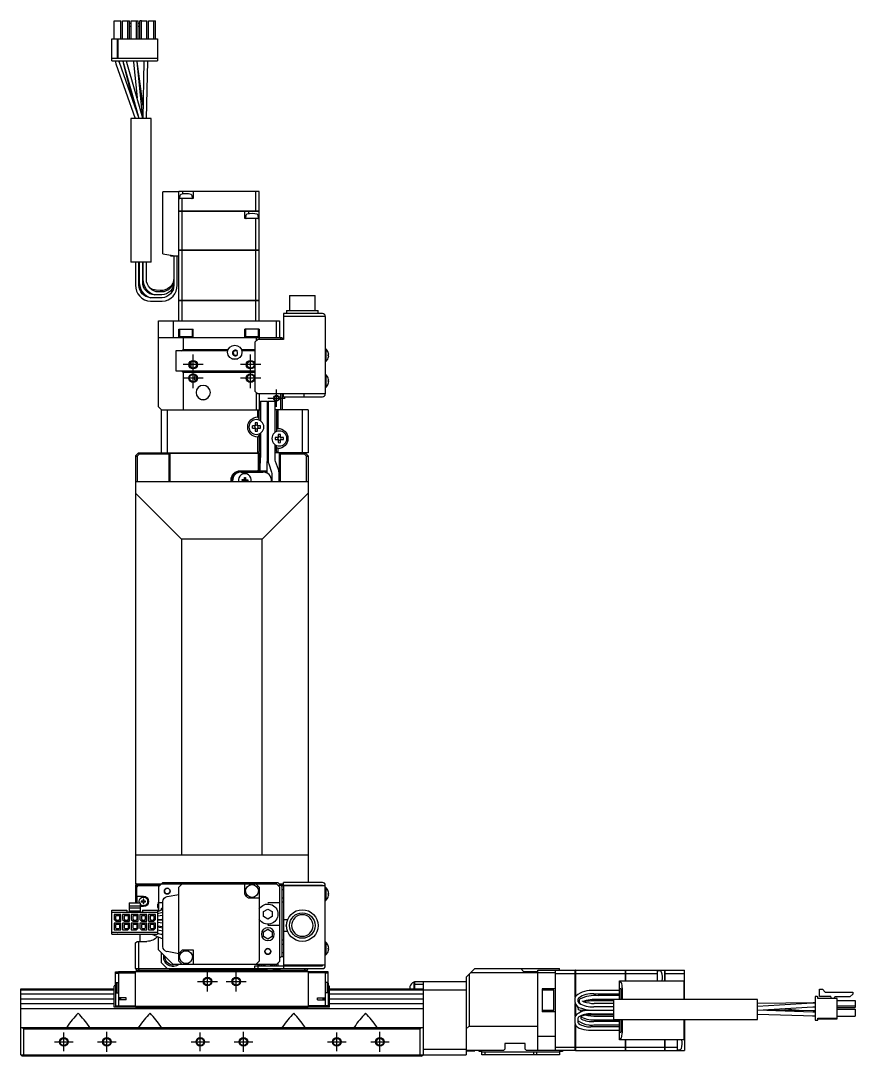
# Model space of a CAD drawing. Extents: x 0 to 1225, y -8 to 997.
# Drawn here: x 934.2 to 1224.6, y 323.1 to 683.5 of the extents above; entities that cross this region are included whole.
import ezdxf

# ---------------------------------------------------------------- set-up
doc = ezdxf.new("R2010")
doc.units = 0
doc.header["$LTSCALE"] = 0.5
doc.linetypes.add('CENTER', pattern=[50.8, 31.75, -6.35, 6.35, -6.35])
for name, color, linetype in [('MSM_CENTER', 1, 'CENTER'), ('MSM_CONTINUOUS', 7, 'CONTINUOUS'), ('MSM_NARROW', 5, 'CONTINUOUS')]:
    doc.layers.add(name, color=color, linetype=linetype)

msp = doc.modelspace()

# ---------------------------------------------------------------- linework, layer by layer
at = {"layer": 'MSM_CENTER'}
for p, q in [((994.17, 555.59), (994.17, 567.29)), ((1014.17, 555.59), (1014.17, 567.29)), ((997.67, 563.79), (990.67, 563.79)), ((1017.67, 563.79), (1010.67, 563.79)), ((997.67, 559.09), (990.67, 559.09)), ((1017.67, 559.09), (1010.67, 559.09)), ((1023.17, 549.09), (1023.17, 555.09)), ((1020.17, 552.09), (1026.17, 552.09)), ((999.17, 345.59), (999.17, 352.59)), ((1009.17, 345.59), (1009.17, 352.59)), ((995.67, 349.09), (1002.67, 349.09)), ((1005.67, 349.09), (1012.67, 349.09)), ((964.17, 324.59), (964.17, 331.59)), ((1011.67, 324.59), (1011.67, 331.59)), ((1059.17, 324.59), (1059.17, 331.59)), ((945.95, 328.09), (952.4, 328.09)), ((949.17, 324.86), (949.17, 331.32)), ((960.95, 328.09), (967.4, 328.09)), ((993.45, 328.09), (999.9, 328.09)), ((996.67, 324.86), (996.67, 331.32)), ((1008.45, 328.09), (1014.9, 328.09)), ((1040.95, 328.09), (1047.4, 328.09)), ((1044.17, 324.86), (1044.17, 331.32)), ((1055.95, 328.09), (1062.4, 328.09))]:
    msp.add_line(p, q, dxfattribs=at)
at = {"layer": 'MSM_CONTINUOUS'}
for p, q in [((966.65, 677.14), (966.65, 683.49)), ((966.65, 683.49), (969.05, 683.49)), ((969.05, 677.14), (969.05, 683.49)), ((969.65, 677.14), (969.65, 683.49)), ((969.65, 683.49), (971.45, 683.49)), ((971.45, 677.14), (971.45, 683.49)), ((971.45, 683.49), (972.05, 683.49)), ((972.05, 677.14), (972.05, 683.49)), ((972.05, 682.6), (972.65, 682.6)), ((972.05, 681.6), (972.65, 681.6)), ((972.65, 677.14), (972.65, 683.49)), ((972.65, 683.49), (974.45, 683.49)), ((974.45, 677.14), (974.45, 683.49)), ((974.45, 683.49), (975.05, 683.49)), ((975.05, 677.14), (975.05, 683.49)), ((975.05, 682.6), (975.65, 682.6)), ((975.05, 681.6), (975.65, 681.6)), ((975.65, 677.14), (975.65, 683.49)), ((976.25, 683.49), (975.65, 683.49)), ((976.25, 677.14), (976.25, 683.49)), ((976.25, 683.49), (978.05, 683.49)), ((978.05, 677.14), (978.05, 683.49)), ((978.65, 677.14), (978.65, 683.49)), ((978.65, 683.49), (980.45, 683.49)), ((980.45, 677.14), (980.45, 683.49)), ((980.45, 683.49), (981.05, 683.49)), ((981.05, 677.14), (981.05, 683.49)), ((965.92, 669.49), (965.92, 677.14)), ((965.92, 677.14), (981.77, 677.14)), ((967.7, 677.14), (967.7, 670.51)), ((968, 677.14), (968, 670.51)), ((981.77, 677.14), (981.77, 669.49)), ((965.92, 670.51), (981.77, 670.51)), ((965.92, 669.49), (981.77, 669.49)), ((967.04, 669.49), (967.3, 668.46)), ((967.3, 668.46), (974.03, 649.49)), ((968.53, 668.89), (968.36, 669.49)), ((968.53, 668.88), (968.36, 669.49)), ((975.41, 649.49), (968.53, 668.89)), ((969.71, 669.49), (969.85, 668.73)), ((969.72, 669.49), (969.89, 668.64)), ((969.85, 668.73), (972.95, 656.42)), ((969.89, 668.64), (975.08, 650.43)), ((971.14, 669), (971.03, 669.49)), ((976.68, 649.57), (971.14, 669)), ((973.38, 669.49), (973.41, 669.08)), ((973.41, 669.08), (974.65, 656.67)), ((974.71, 669.21), (974.68, 669.49)), ((976.76, 653.79), (974.71, 669.25)), ((976.67, 649.61), (974.71, 669.21)), ((977.07, 669.41), (976.67, 649.49)), ((977.07, 669.49), (977.07, 669.41)), ((977.07, 669.49), (977.07, 669.34)), ((977.97, 649.49), (978.37, 669.38)), ((978.37, 669.38), (978.37, 669.49)), ((979.52, 649.49), (972.52, 649.49)), ((972.52, 649.49), (972.52, 599.49)), ((979.52, 599.49), (979.52, 649.49)), ((983.67, 602.35), (983.67, 623.99)), ((989.17, 623.99), (983.67, 623.99)), ((989.17, 586.09), (989.17, 624.09)), ((1017.17, 624.09), (989.17, 624.09)), ((990.42, 624.09), (990.42, 623.15)), ((994.17, 624.09), (994.17, 621.59)), ((1016.02, 617.2), (1016.02, 624.09)), ((1017.17, 617.2), (1017.17, 624.09)), ((994.17, 621.59), (989.17, 621.59)), ((989.51, 622.56), (989.44, 621.8)), ((990.33, 617.2), (990.33, 621.59)), ((993.91, 621.8), (993.84, 622.56)), ((989.17, 617.2), (1017.17, 617.2)), ((1017.17, 617.19), (989.17, 617.19)), ((989.18, 617.19), (989.18, 617.2)), ((990.33, 617.19), (990.33, 617.2)), ((990.33, 603.59), (990.33, 617.19)), ((1012.17, 614.69), (1012.17, 617.19)), ((1013.42, 617.19), (1013.42, 616.26)), ((1016.01, 617.19), (1016.01, 617.2)), ((1017.16, 617.19), (1017.16, 617.2)), ((1017.17, 603.59), (1017.17, 617.19)), ((1017.17, 614.69), (1012.17, 614.69)), ((1012.51, 615.67), (1012.44, 614.91)), ((1016.02, 603.59), (1016.02, 614.69)), ((1016.91, 614.91), (1016.84, 615.67)), ((983.67, 602.35), (988.57, 601.49)), ((986.37, 601.49), (986.37, 601.88)), ((989.17, 603.59), (1017.17, 603.59)), ((1017.17, 603.58), (989.17, 603.58)), ((989.18, 603.59), (989.18, 603.58)), ((990.33, 603.59), (990.33, 603.58)), ((990.33, 586.09), (990.33, 603.58)), ((1016.01, 603.59), (1016.01, 603.58)), ((1016.02, 586.09), (1016.02, 603.58)), ((1017.16, 603.59), (1017.16, 603.58)), ((1017.17, 586.09), (1017.17, 603.58)), ((979.52, 599.49), (972.52, 599.49)), ((974.12, 599.49), (974.12, 591.49)), ((975.32, 591.49), (975.32, 599.49)), ((975.42, 599.49), (975.42, 592.49)), ((976.62, 592.49), (976.62, 599.49)), ((976.72, 599.49), (976.72, 592.49)), ((977.92, 593.49), (977.92, 599.49)), ((989.17, 601.49), (986.37, 601.49)), ((987.42, 601.49), (987.42, 591.49)), ((988.62, 591.49), (988.62, 601.49)), ((976.78, 591.78), (976.62, 592.99)), ((976.72, 592.49), (976.78, 591.78)), ((976.78, 591.78), (976.78, 591.75)), ((976.78, 591.75), (976.78, 591.78)), ((987.42, 593.97), (987.42, 593.73)), ((983.26, 588.09), (980.79, 588.09)), ((982.66, 589.56), (981.27, 589.69)), ((983.11, 589.09), (982.24, 589.09)), ((1027.75, 587.89), (1036.6, 587.89)), ((1027.75, 587.89), (1027.75, 582.59)), ((1036.6, 582.59), (1036.6, 587.89)), ((979.33, 587.1), (979.37, 587.09)), ((983.42, 587.09), (979.33, 587.09)), ((979.33, 585.89), (983.42, 585.89)), ((989.17, 586.09), (1017.17, 586.09)), ((989.17, 579.09), (989.17, 586.08)), ((1017.17, 586.08), (989.17, 586.08)), ((989.18, 586.09), (989.18, 586.08)), ((990.33, 586.09), (990.33, 586.08)), ((990.33, 579.09), (990.33, 586.08)), ((1016.01, 586.09), (1016.01, 586.08)), ((1016.02, 579.09), (1016.02, 586.08)), ((1017.16, 586.09), (1017.16, 586.08)), ((1017.17, 579.09), (1017.17, 586.08)), ((1025.67, 581.59), (1025.67, 572.59)), ((1039.17, 581.59), (1025.67, 581.59)), ((1040.17, 580.59), (1025.67, 580.59)), ((1026.67, 582.59), (1037.67, 582.59)), ((1026.67, 582.59), (1026.67, 581.59)), ((1037.67, 581.59), (1037.67, 582.59)), ((1040.17, 580.59), (1040.17, 553.59)), ((982.17, 579.09), (1024.17, 579.09)), ((982.17, 549.09), (982.17, 579.09)), ((987.17, 579.09), (987.17, 573.09)), ((1023.17, 573.09), (1023.17, 579.09)), ((1024.17, 579.09), (1024.17, 573.09)), ((1025.17, 573.09), (982.17, 573.09)), ((989.17, 576.09), (994.17, 576.09)), ((989.17, 573.09), (989.17, 576.09)), ((989.42, 576.09), (989.42, 573.59)), ((989.42, 573.59), (993.92, 573.59)), ((990.67, 573.09), (990.67, 569.09)), ((993.92, 573.59), (993.92, 576.09)), ((994.17, 573.09), (994.17, 576.09)), ((1017.17, 576.09), (1012.17, 576.09)), ((1012.17, 573.09), (1012.17, 576.09)), ((1012.42, 576.09), (1012.42, 573.59)), ((1012.42, 573.59), (1016.92, 573.59)), ((1016.17, 572.09), (1016.17, 573.09)), ((1016.92, 573.59), (1016.92, 576.09)), ((1017.17, 576.09), (1017.17, 572.59)), ((1024.67, 572.59), (1024.67, 573.09)), ((1025.17, 573.09), (1025.17, 572.59)), ((1016.67, 572.59), (1015.67, 571.59)), ((1015.67, 571.59), (1015.67, 554.59)), ((1025.67, 572.59), (1016.67, 572.59)), ((988.17, 568.59), (988.17, 561.59)), ((1006.23, 568.59), (988.17, 568.59)), ((990.17, 568.59), (990.67, 569.09)), ((990.67, 569.09), (1006.38, 569.09)), ((1007.58, 565.84), (1009.76, 565.84)), ((1010.97, 569.09), (1015.67, 569.09)), ((1015.67, 568.59), (1011.12, 568.59)), ((1040.36, 569.34), (1040.17, 569.34)), ((1040.36, 569.34), (1040.36, 564.84)), ((1041.21, 568.06), (1041.21, 568.07)), ((1041.21, 567.27), (1041.36, 567.27)), ((1041.21, 566.91), (1041.21, 567.27)), ((1041.36, 566.91), (1041.21, 566.91)), ((1041.21, 566.11), (1041.21, 566.12)), ((995.17, 564.5), (995.17, 563.09)), ((995.19, 563.09), (995.17, 563.09)), ((1040.17, 564.84), (1040.36, 564.84)), ((988.17, 561.59), (1015.67, 561.59)), ((990.67, 561.09), (990.17, 561.59)), ((1015.67, 561.09), (990.67, 561.09)), ((990.67, 561.09), (990.67, 548.09)), ((995.17, 559.19), (995.4, 559.19)), ((995.17, 559.19), (995.17, 558.37)), ((1040.36, 560.34), (1040.17, 560.34)), ((1040.36, 560.34), (1040.36, 555.84)), ((1041.21, 559.06), (1041.21, 559.07)), ((1040.17, 555.84), (1040.36, 555.84)), ((1041.21, 558.27), (1041.36, 558.27)), ((1041.21, 557.91), (1041.21, 558.27)), ((1041.36, 557.91), (1041.21, 557.91)), ((1041.21, 557.11), (1041.21, 557.12)), ((996.97, 551.69), (998.37, 551.69)), ((1015.67, 554.59), (1016.67, 553.59)), ((1016.17, 548.09), (1016.17, 554.09)), ((1040.17, 553.59), (1016.67, 553.59)), ((1017.17, 553.59), (1017.17, 548.09)), ((1024.67, 548.09), (1024.67, 553.59)), ((1025.17, 553.59), (1025.17, 548.09)), ((1025.67, 552.59), (1025.67, 553.59)), ((1025.67, 552.59), (1039.17, 552.59)), ((1032.67, 553.59), (1032.67, 552.59)), ((982.17, 549.09), (983.17, 548.09)), ((983.17, 533.09), (983.17, 548.09)), ((983.17, 548.09), (1017.57, 548.09)), ((985.17, 548.09), (985.17, 533.09)), ((1016.67, 545.59), (1016.67, 548.09)), ((1017.17, 547.59), (1016.67, 548.09)), ((1017.57, 551.09), (1020.07, 551.09)), ((1017.57, 551.09), (1017.57, 544.28)), ((1020.07, 532.07), (1020.07, 551.09)), ((1020.07, 548.09), (1020.27, 548.09)), ((1020.27, 551.09), (1022.77, 551.09)), ((1020.27, 551.09), (1020.27, 530.59)), ((1022.77, 540.28), (1022.77, 551.09)), ((1034.17, 548.09), (1022.77, 548.09)), ((1023.67, 548.09), (1023.17, 547.59)), ((1023.67, 548.09), (1023.67, 541.59)), ((1032.17, 533.09), (1032.17, 548.09)), ((1034.17, 548.09), (1034.17, 533.09)), ((1017.17, 545.05), (1016.67, 545.59)), ((1017.17, 544.49), (1017.17, 547.59)), ((1023.17, 547.59), (1023.17, 540.49)), ((1015.8, 542.46), (1014.77, 542.46)), ((1014.77, 541.72), (1015.8, 541.72)), ((1015.8, 543.49), (1015.8, 542.46)), ((1015.8, 541.72), (1015.8, 540.69)), ((1016.54, 542.46), (1016.54, 543.49)), ((1017.58, 542.46), (1016.54, 542.46)), ((1016.54, 540.69), (1016.54, 541.72)), ((1016.54, 541.72), (1017.58, 541.72)), ((1023.67, 541.59), (1023.17, 541.05)), ((1016.67, 538.59), (1017.17, 539.13)), ((1016.67, 533.09), (1016.67, 538.59)), ((1017.17, 539.69), (1017.17, 533.59)), ((1017.57, 539.9), (1017.57, 532.07)), ((1023.8, 538.46), (1022.77, 538.46)), ((1022.77, 537.72), (1023.8, 537.72)), ((1023.8, 539.49), (1023.8, 538.46)), ((1023.8, 537.72), (1023.8, 536.69)), ((1024.54, 538.46), (1024.54, 539.49)), ((1025.58, 538.46), (1024.54, 538.46)), ((1024.54, 536.69), (1024.54, 537.72)), ((1024.54, 537.72), (1025.58, 537.72)), ((1016.67, 533.09), (1017.17, 533.59)), ((1022.77, 530.59), (1022.77, 535.9)), ((1023.17, 533.59), (1023.17, 535.69)), ((1023.17, 535.13), (1023.67, 534.59)), ((1023.17, 533.59), (1023.67, 533.09)), ((1023.67, 534.59), (1023.67, 533.09)), ((974.17, 532.09), (975.17, 533.09)), ((974.17, 532.09), (974.17, 383.09)), ((975.38, 532.59), (974.68, 531.89)), ((974.68, 531.89), (974.68, 523.09)), ((975.38, 532.59), (975.17, 533.09)), ((975.17, 533.09), (1017.57, 533.09)), ((985.87, 532.59), (975.38, 532.59)), ((986.17, 532.89), (985.87, 532.59)), ((985.87, 523.09), (985.87, 532.59)), ((1016.87, 532.89), (986.17, 532.89)), ((986.17, 523.09), (986.17, 532.89)), ((1016.87, 532.89), (1017.07, 533.09)), ((1016.87, 527.21), (1016.87, 532.89)), ((1017.17, 533.09), (1017.17, 526.39)), ((1017.48, 530.33), (1017.4, 528.61)), ((1017.51, 530.63), (1017.48, 530.33)), ((1017.57, 532.07), (1017.51, 530.63)), ((1019.9, 528.61), (1019.96, 530.05)), ((1019.96, 530.05), (1020, 530.35)), ((1020, 530.35), (1020.07, 532.07)), ((1020.27, 533.09), (1020.07, 533.09)), ((1034.17, 533.09), (1022.77, 533.09)), ((1022.86, 530.06), (1022.77, 530.59)), ((1023.85, 527.25), (1022.86, 530.06)), ((1024.17, 523.09), (1024.17, 533.09)), ((1024.17, 532.89), (1024.47, 532.59)), ((1024.47, 532.59), (1024.47, 523.09)), ((1032.97, 532.59), (1024.47, 532.59)), ((1033.17, 533.09), (1032.97, 532.59)), ((1033.67, 531.89), (1032.97, 532.59)), ((1033.17, 533.09), (1034.17, 532.09)), ((1033.67, 523.09), (1033.67, 531.89)), ((1034.17, 532.09), (1034.17, 383.59)), ((1034.17, 532.09), (1034.17, 532.09)), ((1010.67, 526.89), (1016.55, 526.89)), ((1016.67, 526.59), (1010.67, 526.59)), ((1010.87, 526.39), (1018.47, 526.39)), ((1016.55, 526.89), (1016.87, 527.21)), ((1016.55, 526.89), (1016.67, 526.59)), ((1017.17, 527.09), (1016.67, 526.59)), ((1016.87, 527.21), (1017.17, 527.09)), ((1017.4, 528.61), (1017.4, 526.59)), ((1017.4, 526.59), (1019.9, 526.59)), ((1017.42, 526.79), (1019.92, 526.79)), ((1017.42, 526.59), (1017.42, 526.39)), ((1019.9, 526.79), (1019.9, 528.61)), ((1019.92, 526.03), (1019.92, 526.79)), ((1020.5, 529.23), (1021.49, 526.42)), ((1021.49, 526.42), (1021.57, 525.89)), ((974.17, 523.09), (1034.17, 523.09)), ((1007.37, 523.09), (1007.37, 523.59)), ((1007.67, 523.59), (1007.67, 523.09)), ((1007.87, 523.09), (1007.87, 523.39)), ((1011.2, 523.42), (1011.2, 523.78)), ((1011.2, 523.78), (1012, 523.77)), ((1011.99, 523.41), (1011.2, 523.42)), ((1011.98, 523.41), (1011.98, 523.77)), ((1011.99, 523.09), (1011.99, 523.41)), ((1012.35, 523.39), (1011.99, 523.4)), ((1012, 524.56), (1012.36, 524.56)), ((1012, 523.77), (1012, 524.56)), ((1012, 523.79), (1012.36, 523.78)), ((1012.35, 523.41), (1012.35, 523.09)), ((1013.15, 523.4), (1012.35, 523.41)), ((1012.36, 524.56), (1012.36, 523.77)), ((1012.36, 523.77), (1013.15, 523.76)), ((1012.37, 523.77), (1012.37, 523.41)), ((1013.15, 523.76), (1013.15, 523.4)), ((1021.47, 523.39), (1021.47, 523.09)), ((1021.57, 525.89), (1021.57, 523.09)), ((1024.07, 523.09), (1024.07, 525.89)), ((990.17, 503.09), (974.17, 519.09)), ((1034.17, 519.09), (1018.17, 503.09)), ((1018.17, 503.09), (990.17, 503.09)), ((990.17, 503.09), (990.17, 393.09)), ((1018.17, 393.09), (1018.17, 503.09)), ((1034.17, 393.09), (974.17, 393.09)), ((974.17, 383.09), (1023.17, 383.09)), ((974.67, 383.09), (974.17, 382.59)), ((974.17, 382.59), (974.17, 376.47)), ((982.67, 382.59), (974.17, 382.59)), ((974.87, 382.59), (974.37, 382.09)), ((974.37, 382.09), (974.37, 376.47)), ((974.92, 382.49), (974.42, 381.99)), ((974.92, 382.49), (982.57, 382.49)), ((983.67, 383.59), (982.17, 382.09)), ((982.17, 382.09), (982.17, 373.56)), ((983.67, 383.59), (1023.67, 383.59)), ((1012.17, 379.34), (1012.17, 383.09)), ((1024.17, 382.09), (1023.17, 383.09)), ((1025.17, 382.09), (1023.67, 383.59)), ((1023.67, 382.59), (1039.17, 382.59)), ((1024.17, 383.09), (1025.67, 383.09)), ((1024.17, 382.09), (1024.17, 356.09)), ((1024.77, 382.49), (1033.42, 382.49)), ((1039.17, 382.48), (1025.17, 382.48)), ((1025.17, 357.7), (1025.17, 382.48)), ((1025.67, 382.59), (1025.67, 383.59)), ((1039.17, 383.59), (1025.67, 383.59)), ((1025.67, 382.39), (1025.67, 354.79)), ((1040.17, 382.39), (1025.67, 382.39)), ((1033.42, 382.49), (1033.44, 382.48)), ((1033.47, 382.59), (1033.59, 382.48)), ((1034.17, 382.48), (1034.17, 382.59)), ((1039.17, 382.39), (1039.17, 382.59)), ((1040.17, 354.59), (1040.17, 382.59)), ((974.42, 381.99), (974.42, 378.79)), ((974.42, 378.79), (976.87, 378.79)), ((974.62, 378.79), (974.62, 376.47)), ((985.16, 378.68), (989.17, 379.39)), ((989.17, 356.24), (989.17, 381.93)), ((1017.17, 381.93), (1017.17, 356.24)), ((1025.67, 381.03), (1025.17, 381.03)), ((1040.36, 381.84), (1040.17, 381.84)), ((1040.36, 381.84), (1040.36, 377.34)), ((1041.21, 380.56), (1041.21, 380.57)), ((1041.21, 379.41), (1041.21, 379.77)), ((1041.21, 379.77), (1041.36, 379.77)), ((1041.36, 379.41), (1041.21, 379.41)), ((1041.21, 378.61), (1041.21, 378.62)), ((971.92, 376.47), (971.92, 373.44)), ((971.92, 376.47), (975.78, 376.47)), ((971.92, 375.45), (975.78, 375.45)), ((975.78, 376.47), (975.78, 373.44)), ((976.87, 375.19), (975.78, 375.19)), ((976.75, 377.11), (976.12, 377.11)), ((976.12, 377.11), (976.12, 376.86)), ((976.12, 376.86), (976.75, 376.86)), ((977, 377.74), (976.75, 377.74)), ((976.75, 377.74), (976.75, 377.11)), ((976.75, 376.86), (976.75, 376.24)), ((976.75, 376.24), (977, 376.24)), ((977, 377.11), (977, 377.74)), ((977.62, 377.11), (977, 377.11)), ((977, 376.24), (977, 376.86)), ((977, 376.86), (977.62, 376.86)), ((977.62, 376.86), (977.62, 377.11)), ((981.94, 374.85), (981.94, 376.02)), ((982.17, 376.59), (983.67, 376.59)), ((983.67, 361.27), (983.67, 376.91)), ((1017.17, 378.09), (1013.42, 378.09)), ((1020.17, 376.59), (1024.17, 376.59)), ((1025.67, 378.15), (1025.17, 378.15)), ((1025.67, 376.7), (1025.17, 376.7)), ((1040.17, 377.34), (1040.36, 377.34)), ((965.92, 365.62), (965.92, 373.9)), ((965.92, 373.9), (971.12, 373.9)), ((965.92, 373.19), (981.77, 373.19)), ((966.65, 372.46), (966.65, 370.66)), ((969.05, 372.46), (966.65, 372.46)), ((967.17, 372.01), (967.17, 370.76)), ((968.64, 372.01), (967.17, 372.01)), ((968.64, 370.76), (968.64, 372.01)), ((969.05, 370.06), (969.05, 372.46)), ((969.65, 372.46), (969.65, 370.66)), ((972.05, 372.46), (969.65, 372.46)), ((970.17, 372.01), (970.17, 370.76)), ((971.64, 372.01), (970.17, 372.01)), ((971.12, 373.9), (971.12, 373.19)), ((971.64, 370.76), (971.64, 372.01)), ((971.92, 374.75), (975.78, 374.75)), ((971.92, 373.75), (975.78, 373.75)), ((972.05, 370.06), (972.05, 372.46)), ((972.65, 372.46), (972.65, 370.66)), ((975.05, 372.46), (972.65, 372.46)), ((973.03, 373.75), (973.03, 373.19)), ((973.17, 372.01), (973.17, 370.76)), ((974.64, 372.01), (973.17, 372.01)), ((974.17, 373.75), (974.17, 373.19)), ((974.37, 373.19), (974.37, 373.75)), ((974.37, 373.44), (974.42, 373.44)), ((974.42, 373.75), (974.42, 373.19)), ((974.64, 370.76), (974.64, 372.01)), ((974.68, 373.75), (974.68, 373.19)), ((975.05, 370.06), (975.05, 372.46)), ((975.65, 372.46), (975.65, 370.66)), ((978.05, 372.46), (975.65, 372.46)), ((976.17, 372.01), (976.17, 370.76)), ((977.64, 372.01), (976.17, 372.01)), ((976.58, 373.9), (976.58, 373.19)), ((976.58, 373.9), (981.77, 373.9)), ((977.64, 370.76), (977.64, 372.01)), ((978.05, 370.06), (978.05, 372.46)), ((978.65, 372.46), (978.65, 370.06)), ((981.05, 372.46), (978.65, 372.46)), ((979.17, 372.01), (979.17, 370.76)), ((980.64, 372.01), (979.17, 372.01)), ((980.64, 370.76), (980.64, 372.01)), ((981.05, 370.66), (981.05, 372.46)), ((983.67, 374.19), (981.77, 373.39)), ((981.77, 373.9), (981.77, 365.62)), ((981.77, 372.84), (983.67, 373.26)), ((983.67, 372.03), (981.77, 371.87)), ((1018.67, 373.46), (1020.17, 374.32)), ((1018.67, 371.72), (1018.67, 373.46)), ((1020.17, 370.86), (1018.67, 371.72)), ((1020.17, 374.32), (1021.67, 373.46)), ((1021.67, 371.72), (1020.17, 370.86)), ((1021.67, 373.46), (1021.67, 371.72)), ((966.65, 370.66), (967.25, 370.06)), ((969.05, 369.46), (966.65, 369.46)), ((966.65, 369.46), (966.65, 367.06)), ((967.17, 370.76), (967.42, 370.51)), ((967.17, 369.01), (967.17, 367.76)), ((968.64, 369.01), (967.17, 369.01)), ((967.17, 367.76), (967.42, 367.51)), ((967.25, 370.06), (969.05, 370.06)), ((967.42, 370.51), (968.39, 370.51)), ((968.39, 370.51), (968.64, 370.76)), ((968.39, 367.51), (968.64, 367.76)), ((968.64, 367.76), (968.64, 369.01)), ((969.05, 367.06), (969.05, 369.46)), ((969.65, 370.66), (970.25, 370.06)), ((972.05, 369.46), (969.65, 369.46)), ((969.65, 369.46), (969.65, 367.06)), ((970.17, 370.76), (970.42, 370.51)), ((970.17, 369.01), (970.17, 367.76)), ((971.64, 369.01), (970.17, 369.01)), ((970.17, 367.76), (970.42, 367.51)), ((970.25, 370.06), (972.05, 370.06)), ((970.42, 370.51), (971.39, 370.51)), ((971.39, 370.51), (971.64, 370.76)), ((971.39, 367.51), (971.64, 367.76)), ((971.45, 367.06), (972.05, 367.66)), ((971.64, 367.76), (971.64, 369.01)), ((972.05, 367.66), (972.05, 369.46)), ((972.65, 370.66), (973.25, 370.06)), ((975.05, 369.46), (972.65, 369.46)), ((972.65, 369.46), (972.65, 367.06)), ((973.17, 370.76), (973.42, 370.51)), ((973.17, 369.01), (973.17, 367.76)), ((974.64, 369.01), (973.17, 369.01)), ((973.17, 367.76), (973.42, 367.51)), ((973.25, 370.06), (975.05, 370.06)), ((973.42, 370.51), (974.39, 370.51)), ((974.39, 370.51), (974.64, 370.76)), ((974.39, 367.51), (974.64, 367.76)), ((974.45, 367.06), (975.05, 367.66)), ((974.64, 367.76), (974.64, 369.01)), ((975.05, 367.66), (975.05, 369.46)), ((975.65, 370.66), (976.25, 370.06)), ((975.65, 369.46), (975.65, 367.66)), ((978.05, 369.46), (975.65, 369.46)), ((976.25, 367.06), (975.65, 367.66)), ((976.17, 370.76), (976.42, 370.51)), ((976.17, 369.01), (976.17, 367.76)), ((977.64, 369.01), (976.17, 369.01)), ((976.17, 367.76), (976.42, 367.51)), ((976.25, 370.06), (978.05, 370.06)), ((976.42, 370.51), (977.39, 370.51)), ((977.39, 370.51), (977.64, 370.76)), ((977.39, 367.51), (977.64, 367.76)), ((977.64, 367.76), (977.64, 369.01)), ((978.05, 367.06), (978.05, 369.46)), ((978.65, 370.06), (980.45, 370.06)), ((981.05, 369.46), (978.65, 369.46)), ((978.65, 369.46), (978.65, 367.06)), ((979.17, 370.76), (979.42, 370.51)), ((979.17, 369.01), (979.17, 367.76)), ((980.64, 369.01), (979.17, 369.01)), ((979.17, 367.76), (979.42, 367.51)), ((979.42, 370.51), (980.39, 370.51)), ((980.39, 370.51), (980.64, 370.76)), ((980.39, 367.51), (980.64, 367.76)), ((981.05, 370.66), (980.45, 370.06)), ((980.45, 367.06), (981.05, 367.66)), ((980.64, 367.76), (980.64, 369.01)), ((981.05, 367.66), (981.05, 369.46)), ((981.77, 370.66), (983.67, 370.82)), ((983.67, 370.5), (981.77, 370.46)), ((983.67, 369.43), (981.77, 369.7)), ((981.77, 368.49), (983.67, 368.21)), ((981.77, 368.2), (983.67, 367.83)), ((981.94, 370.46), (981.94, 370.68)), ((982.17, 370.7), (982.17, 370.47)), ((982.17, 368.12), (982.17, 368.43)), ((1024.17, 368.59), (1020.17, 368.59)), ((1027.05, 370.59), (1025.67, 370.59)), ((1026.7, 369.1), (1026.4, 368.59)), ((1026.4, 368.59), (1026.7, 368.07)), ((965.92, 366.33), (967.7, 366.33)), ((965.92, 365.62), (981.77, 365.62)), ((966.65, 367.06), (969.05, 367.06)), ((967.42, 367.51), (968.39, 367.51)), ((967.7, 366.23), (967.7, 366.33)), ((968, 366.33), (981.77, 366.33)), ((968, 366.33), (968, 366.23)), ((969.65, 367.06), (971.45, 367.06)), ((970.42, 367.51), (971.39, 367.51)), ((972.65, 367.06), (974.45, 367.06)), ((973.42, 367.51), (974.39, 367.51)), ((975.67, 365.62), (975.67, 363.09)), ((976.25, 367.06), (978.05, 367.06)), ((976.42, 367.51), (977.39, 367.51)), ((978.65, 367.06), (980.45, 367.06)), ((979.42, 367.51), (980.39, 367.51)), ((979.82, 365.62), (983.67, 363.99)), ((983.67, 366.61), (981.77, 366.98)), ((981.77, 365.96), (983.67, 365.35)), ((982.17, 360.09), (982.17, 364.62)), ((983.66, 365.3), (983.04, 365.56)), ((1018.67, 366.46), (1020.17, 367.32)), ((1018.67, 364.72), (1018.67, 366.46)), ((1020.17, 363.86), (1018.67, 364.72)), ((1020.17, 367.32), (1021.67, 366.46)), ((1021.67, 364.72), (1020.17, 363.86)), ((1021.67, 366.46), (1021.67, 364.72)), ((1025.67, 366.59), (1027.05, 366.59)), ((974.17, 362.59), (974.67, 363.09)), ((974.17, 353.59), (974.17, 362.59)), ((974.67, 363.09), (978.07, 363.09)), ((975.17, 363.09), (975.17, 353.59)), ((1025.67, 363.48), (1025.17, 363.48)), ((1025.67, 362.03), (1025.17, 362.03)), ((1040.36, 362.84), (1040.17, 362.84)), ((1040.36, 362.84), (1040.36, 358.34)), ((1041.21, 361.56), (1041.21, 361.57)), ((1041.21, 360.41), (1041.21, 360.77)), ((1041.21, 360.77), (1041.36, 360.77)), ((1041.36, 360.41), (1041.21, 360.41)), ((982.17, 360.09), (987.17, 355.09)), ((983.17, 355.59), (983.17, 359.09)), ((989.17, 358.79), (985.16, 359.5)), ((990.42, 360.09), (994.17, 360.09)), ((994.17, 360.09), (994.17, 355.09)), ((1024.17, 357.59), (1024.67, 357.59)), ((1024.67, 357.59), (1025.17, 358.09)), ((1025.67, 359.15), (1025.17, 359.15)), ((1025.67, 357.7), (1025.17, 357.7)), ((1040.17, 358.34), (1040.36, 358.34)), ((1041.21, 359.61), (1041.21, 359.62)), ((974.18, 353.59), (1039.17, 353.59)), ((975.38, 353.09), (975.17, 353.59)), ((983.17, 355.59), (985.17, 353.59)), ((986.17, 353.39), (985.87, 353.09)), ((1018.37, 353.39), (986.17, 353.39)), ((1023.17, 355.09), (987.17, 355.09)), ((1015.67, 353.59), (1015.67, 354.59)), ((1015.67, 354.59), (1039.17, 354.59)), ((1016.67, 355.09), (1016.67, 353.59)), ((1016.87, 353.39), (1017.07, 353.59)), ((1016.88, 353.39), (1017.08, 353.59)), ((1017.17, 355.09), (1017.17, 354.59)), ((1018.07, 354.59), (1017.57, 355.09)), ((1018.37, 353.39), (1018.57, 353.59)), ((1018.47, 353.49), (1020.02, 353.49)), ((1018.67, 355), (1018.67, 354.59)), ((1018.67, 354.99), (1018.97, 354.99)), ((1018.97, 354.99), (1018.97, 355)), ((1019.08, 354.88), (1018.97, 354.99)), ((1020.02, 353.49), (1020.02, 353.59)), ((1021.61, 354.59), (1022.07, 355.09)), ((1021.67, 354.59), (1021.67, 354.66)), ((1021.97, 353.39), (1021.77, 353.59)), ((1021.97, 353.39), (1024.17, 353.39)), ((1022.47, 353.09), (1022.17, 353.39)), ((1022.77, 355.09), (1022.27, 354.59)), ((1023.17, 355.09), (1024.17, 356.09)), ((1023.17, 354.59), (1023.17, 355.09)), ((1023.67, 355.59), (1023.67, 354.59)), ((1024.17, 353.39), (1024.17, 353.59)), ((1024.17, 353.39), (1024.47, 353.09)), ((1040.17, 354.79), (1025.67, 354.79)), ((1025.67, 354.59), (1025.67, 353.59)), ((1033.17, 353.59), (1032.97, 353.09)), ((1033.17, 354.59), (1033.37, 354.79)), ((1034.17, 354.79), (1034.17, 354.59)), ((1039.17, 354.59), (1039.17, 354.79)), ((1089.17, 350.59), (1092.17, 353.59)), ((1092.17, 353.59), (1121.67, 353.59)), ((1108.17, 353.59), (1109.17, 352.59)), ((1121.67, 353.09), (1121.67, 353.59)), ((967.17, 352.49), (968.17, 352.49)), ((967.17, 348.49), (967.17, 352.49)), ((967.17, 351.99), (968.17, 351.99)), ((968.17, 352.59), (968.17, 340.19)), ((968.17, 352.59), (1040.17, 352.59)), ((968.17, 352.09), (974.17, 352.09)), ((974.17, 352.59), (974.67, 353.09)), ((974.17, 340.09), (974.17, 352.59)), ((974.67, 353.09), (1033.67, 353.09)), ((1033.67, 353.09), (1034.17, 352.59)), ((1034.17, 352.59), (1034.17, 340.09)), ((1040.17, 352.09), (1034.17, 352.09)), ((1040.17, 352.59), (1040.17, 340.19)), ((1041.17, 352.49), (1040.17, 352.49)), ((1041.17, 351.99), (1040.17, 351.99)), ((1041.17, 348.49), (1041.17, 352.49)), ((1089.17, 350.59), (1089.17, 323.59)), ((1090.17, 351.59), (1090.17, 333.59)), ((1120.17, 352.09), (1090.67, 352.09)), ((1109.17, 352.59), (1114.17, 352.59)), ((1114.17, 325.09), (1114.17, 353.09)), ((1114.17, 353.09), (1127.16, 353.09)), ((1120.17, 353.09), (1120.17, 325.09)), ((1120.17, 351.93), (1127.16, 351.93)), ((1127.16, 343.8), (1127.16, 353.09)), ((1127.17, 353.08), (1127.16, 353.08)), ((1127.17, 351.94), (1127.16, 351.94)), ((1127.17, 353.09), (1144.66, 353.09)), ((1127.17, 353.09), (1127.17, 343.82)), ((1127.17, 351.93), (1144.66, 351.93)), ((1144.66, 349.39), (1144.66, 353.09)), ((1144.67, 353.08), (1144.66, 353.08)), ((1144.67, 351.94), (1144.66, 351.94)), ((1144.67, 353.09), (1144.67, 349.39)), ((1144.67, 353.09), (1158.27, 353.09)), ((1144.67, 351.93), (1155.77, 351.93)), ((1155.77, 349.39), (1155.77, 353.09)), ((1156.76, 352.75), (1155.99, 352.82)), ((1158.27, 349.39), (1158.27, 353.09)), ((1158.27, 353.08), (1158.28, 353.08)), ((1158.27, 351.94), (1158.28, 351.94)), ((1158.28, 353.09), (1158.28, 349.39)), ((1158.28, 353.09), (1165.17, 353.09)), ((1158.28, 351.93), (1165.17, 351.93)), ((1165.17, 342.86), (1165.17, 353.09)), ((934.17, 323.59), (934.17, 346.59)), ((934.17, 346.59), (966.67, 346.59)), ((966.67, 346.08), (934.17, 346.08)), ((967.12, 347.79), (966.67, 347.52)), ((966.67, 340.19), (966.67, 347.52)), ((967.07, 348.49), (967.07, 347.76)), ((967.57, 348.49), (967.07, 348.49)), ((967.12, 348.49), (967.12, 345.49)), ((967.17, 348.79), (968.17, 348.79)), ((967.57, 348.79), (967.57, 345.19)), ((1041.17, 348.79), (1040.17, 348.79)), ((1040.77, 348.79), (1040.77, 345.19)), ((1041.27, 348.49), (1040.77, 348.49)), ((1041.27, 345.49), (1041.27, 348.49)), ((1041.27, 347.76), (1041.67, 347.52)), ((1041.67, 340.19), (1041.67, 347.52)), ((1041.67, 346.59), (1074.17, 346.59)), ((1074.17, 346.08), (1041.67, 346.08)), ((1069.52, 347.43), (1069.52, 346.59)), ((1070.92, 348.94), (1070.92, 346.59)), ((1071.17, 348.94), (1070.92, 348.94)), ((1071.17, 349.09), (1089.17, 349.09)), ((1071.17, 349.09), (1071.17, 346.59)), ((1074.17, 348.09), (1071.17, 348.09)), ((1074.17, 349.09), (1074.17, 323.59)), ((1089.17, 346.09), (1074.17, 346.09)), ((1115.67, 346.59), (1115.67, 338.59)), ((1120.17, 346.59), (1115.67, 346.59)), ((1119.67, 346.09), (1115.67, 346.09)), ((1119.67, 339.09), (1119.67, 346.09)), ((1142.57, 345.99), (1133.57, 345.99)), ((1142.57, 349.39), (1165.07, 349.39)), ((1142.57, 342.86), (1142.57, 349.39)), ((1142.57, 349.28), (1143.18, 348.68)), ((1142.57, 346.69), (1142.96, 346.69)), ((1142.96, 346.69), (1142.96, 342.86)), ((1143.44, 346.91), (1143.44, 342.86)), ((1165.07, 342.86), (1165.07, 349.39)), ((1212.12, 343.94), (1212.12, 346.47)), ((1212.12, 346.47), (1213.12, 346.47)), ((1213.12, 346.47), (1214.14, 345.45)), ((966.67, 344.7), (934.17, 344.7)), ((934.17, 343.09), (966.67, 343.09)), ((967.12, 345.49), (967.57, 345.49)), ((967.17, 345.49), (967.17, 340.19)), ((967.17, 345.19), (968.17, 345.19)), ((970.87, 343.44), (968.17, 343.44)), ((968.17, 343.09), (968.97, 343.09)), ((970.87, 342.74), (968.17, 342.74)), ((968.97, 342.74), (968.97, 343.44)), ((970.87, 342.74), (970.87, 343.44)), ((1037.47, 343.44), (1040.17, 343.44)), ((1037.47, 342.74), (1037.47, 343.44)), ((1037.47, 342.74), (1040.17, 342.74)), ((1039.37, 342.74), (1039.37, 343.44)), ((1039.37, 343.09), (1040.17, 343.09)), ((1041.17, 345.19), (1040.17, 345.19)), ((1040.77, 345.49), (1041.27, 345.49)), ((1041.17, 345.49), (1041.17, 340.19)), ((1074.17, 344.7), (1041.67, 344.7)), ((1041.67, 343.09), (1074.17, 343.09)), ((1126.97, 343.04), (1126.97, 342.09)), ((1128.17, 342.07), (1128.17, 343.04)), ((1129.7, 342.26), (1129.64, 342.42)), ((1133.57, 344.79), (1142.57, 344.79)), ((1140.57, 342.39), (1135.03, 342.39)), ((1142.57, 344.19), (1135.06, 344.19)), ((1135.06, 342.99), (1142.57, 342.99)), ((1140.57, 335.86), (1140.57, 342.86)), ((1190.57, 342.86), (1140.57, 342.86)), ((1190.57, 335.86), (1190.57, 342.86)), ((1211.29, 343.9), (1210.57, 343.9)), ((1210.57, 343.9), (1210.57, 335.62)), ((1211.59, 343.19), (1211.59, 343.6)), ((1218.22, 343.19), (1211.59, 343.19)), ((1215.97, 343.94), (1212.12, 343.94)), ((1214.14, 345.45), (1223.68, 345.45)), ((1216.12, 343.79), (1216.12, 343.19)), ((1217.27, 343.19), (1217.27, 343.47)), ((1222.68, 343.75), (1217.55, 343.75)), ((1218.22, 336.08), (1218.22, 343.19)), ((1218.22, 342.46), (1224.57, 342.46)), ((1223.68, 344.75), (1222.68, 343.75)), ((1223.68, 345.45), (1223.68, 344.75)), ((1224.57, 342.46), (1224.57, 340.06)), ((934.17, 341.48), (966.67, 341.48)), ((1074.17, 339.59), (934.17, 339.59)), ((974.17, 340.19), (966.67, 340.19)), ((967.17, 340.69), (974.17, 340.69)), ((974.17, 340.59), (1034.17, 340.59)), ((1034.17, 340.09), (974.17, 340.09)), ((1041.17, 340.69), (1034.17, 340.69)), ((1041.67, 340.19), (1034.17, 340.19)), ((1041.67, 341.48), (1074.17, 341.48)), ((1115.67, 339.09), (1119.67, 339.09)), ((1127.16, 337.19), (1127.16, 341.44)), ((1127.17, 341.41), (1127.17, 337.21)), ((1128.01, 340.08), (1127.97, 339.88)), ((1128.13, 340.26), (1128.01, 340.08)), ((1128.5, 342.05), (1128.51, 342.01)), ((1128.51, 342.01), (1128.58, 341.81)), ((1128.98, 339.22), (1128.97, 339.17)), ((1128.97, 339.17), (1128.97, 338.76)), ((1140.57, 339.04), (1132.57, 339.04)), ((1140.57, 340.34), (1133.57, 340.34)), ((1133.57, 339.14), (1140.57, 339.14)), ((1135.15, 341.44), (1135.11, 341.44)), ((1140.57, 341.44), (1135.13, 341.44)), ((1210.24, 341.64), (1190.57, 341.49)), ((1209.71, 341.59), (1190.57, 340.39)), ((1209.78, 338.47), (1190.57, 339.09)), ((1190.59, 339.09), (1209.79, 340.29)), ((1209.91, 338.95), (1190.59, 339.09)), ((1205.05, 338.98), (1198.73, 339.6)), ((1210.57, 341.63), (1209.71, 341.59)), ((1209.79, 340.29), (1210.57, 340.33)), ((1210.57, 338.94), (1209.91, 338.95)), ((1210.57, 341.64), (1209.97, 341.64)), ((1210.57, 341.64), (1210.24, 341.64)), ((1218.22, 340.66), (1224.57, 340.66)), ((1218.22, 340.06), (1224.57, 340.06)), ((1218.22, 339.46), (1224.57, 339.46)), ((1224.57, 339.46), (1224.57, 337.06)), ((1120.17, 338.59), (1115.67, 338.59)), ((1126.97, 336.48), (1126.97, 334.74)), ((1128.17, 334.74), (1128.17, 336.48)), ((1128.97, 338.76), (1128.98, 338.73)), ((1128.98, 338.73), (1129.03, 338.5)), ((1129.17, 336.14), (1129.17, 336.88)), ((1131.52, 337.66), (1133.57, 337.59)), ((1132.57, 337.84), (1140.57, 337.84)), ((1133.57, 337.59), (1140.57, 337.59)), ((1142.57, 335.19), (1133.57, 335.19)), ((1140.57, 336.99), (1134.57, 336.99)), ((1134.57, 335.79), (1142.57, 335.79)), ((1140.57, 335.86), (1190.57, 335.86)), ((1142.57, 328.79), (1142.57, 335.86)), ((1142.96, 335.86), (1142.96, 331.49)), ((1143.44, 335.86), (1143.44, 331.27)), ((1165.07, 328.79), (1165.07, 335.86)), ((1165.17, 335.86), (1165.17, 325.09)), ((1190.57, 337.79), (1210.46, 337.14)), ((1209.74, 337.17), (1210.57, 337.15)), ((1210.57, 338.45), (1209.78, 338.47)), ((1210.46, 337.14), (1210.57, 337.14)), ((1210.57, 335.62), (1211.29, 335.62)), ((1211.59, 336.33), (1218.22, 336.33)), ((1211.59, 335.92), (1211.59, 336.33)), ((1211.59, 336.08), (1218.22, 336.08)), ((1218.22, 337.06), (1224.57, 337.06)), ((934.17, 333.09), (1074.17, 333.09)), ((934.67, 333.09), (935.17, 332.59)), ((935.17, 332.59), (1073.17, 332.59)), ((935.17, 332.59), (935.17, 323.59)), ((950.27, 333.22), (950.3, 333.33)), ((950.43, 333.09), (950.27, 333.22)), ((957.92, 333.09), (958.07, 333.22)), ((958.07, 333.22), (958.05, 333.33)), ((975.27, 333.22), (975.3, 333.33)), ((975.43, 333.09), (975.27, 333.22)), ((982.92, 333.09), (983.07, 333.22)), ((983.07, 333.22), (983.05, 333.33)), ((1025.27, 333.22), (1025.3, 333.33)), ((1025.43, 333.09), (1025.27, 333.22)), ((1032.92, 333.09), (1033.07, 333.22)), ((1033.07, 333.22), (1033.05, 333.33)), ((1050.27, 333.22), (1050.3, 333.33)), ((1050.43, 333.09), (1050.27, 333.22)), ((1057.92, 333.09), (1058.07, 333.22)), ((1058.07, 333.22), (1058.05, 333.33)), ((1073.17, 332.59), (1073.67, 333.09)), ((1073.17, 323.59), (1073.17, 332.59)), ((1090.17, 333.59), (1089.17, 332.59)), ((1090.17, 333.59), (1114.17, 333.59)), ((1127.16, 325.09), (1127.16, 334.14)), ((1127.17, 334.12), (1127.17, 325.09)), ((1142.57, 333.39), (1132.57, 333.39)), ((1132.57, 332.19), (1142.57, 332.19)), ((1133.57, 333.99), (1142.57, 333.99)), ((1114.17, 330.09), (1120.17, 330.09)), ((1142.57, 331.49), (1142.96, 331.49)), ((1143.18, 329.5), (1142.57, 328.9)), ((1165.07, 328.79), (1142.57, 328.79)), ((1144.66, 325.09), (1144.66, 328.79)), ((1144.67, 328.79), (1144.67, 325.09)), ((1158.27, 325.09), (1158.27, 328.79)), ((1158.28, 328.79), (1158.28, 325.09)), ((1162.67, 325.09), (1162.67, 328.79)), ((1165.07, 328.84), (1165.17, 328.84)), ((1074.17, 325.59), (1089.17, 325.59)), ((1102.17, 325.09), (1089.17, 325.09)), ((1089.17, 324.99), (1092.17, 324.99)), ((1092.17, 325.09), (1092.17, 324.99)), ((1093.67, 324.79), (1093.67, 325.09)), ((1094.67, 324.79), (1093.67, 324.79)), ((1094.67, 323.59), (1094.67, 325.09)), ((1094.67, 324.59), (1121.67, 324.59)), ((1095.67, 324.59), (1095.67, 323.59)), ((1102.17, 325.09), (1102.67, 325.59)), ((1109.67, 327.59), (1102.67, 327.59)), ((1102.67, 327.59), (1102.67, 325.59)), ((1109.67, 325.59), (1109.67, 327.59)), ((1109.67, 325.59), (1110.17, 325.09)), ((1127.16, 325.09), (1110.17, 325.09)), ((1112.67, 323.59), (1112.67, 324.59)), ((1113.67, 324.59), (1113.67, 323.59)), ((1120.17, 326.24), (1127.16, 326.24)), ((1121.67, 325.09), (1121.67, 323.59)), ((1122.67, 324.79), (1121.67, 324.79)), ((1122.67, 325.09), (1122.67, 324.79)), ((1127.17, 326.25), (1127.16, 326.25)), ((1127.17, 325.1), (1127.16, 325.1)), ((1127.17, 326.24), (1144.66, 326.24)), ((1127.17, 325.09), (1144.66, 325.09)), ((1144.67, 326.25), (1144.66, 326.25)), ((1144.67, 325.1), (1144.66, 325.1)), ((1144.67, 326.24), (1158.27, 326.24)), ((1144.67, 325.09), (1158.27, 325.09)), ((1158.27, 326.25), (1158.28, 326.25)), ((1158.27, 325.1), (1158.28, 325.1)), ((1158.28, 326.24), (1162.67, 326.24)), ((1158.28, 325.09), (1165.17, 325.09)), ((1162.88, 325.36), (1163.65, 325.43)), ((934.17, 323.59), (935.17, 323.59)), ((934.17, 323.59), (934.67, 323.09)), ((1073.67, 323.09), (934.67, 323.09)), ((935.17, 323.59), (1073.17, 323.59)), ((1073.18, 323.59), (1089.17, 323.59)), ((1073.67, 323.09), (1074.17, 323.59)), ((1121.67, 323.59), (1094.67, 323.59))]:
    msp.add_line(p, q, dxfattribs=at)
for centre, radius in [((1008.67, 568.09), 2.5), ((994.17, 563.79), 1.23), ((1014.17, 563.79), 1.23), ((994.17, 559.09), 1.23), ((1014.17, 559.09), 1.23), ((1023.17, 552.09), 0.783), ((1014.67, 380.59), 2.23), ((985.17, 380.59), 1.01), ((1032.17, 368.59), 5.5), ((1032.17, 368.59), 4.43), ((1020.17, 359.59), 1.01), ((991.67, 357.59), 2.23), ((999.17, 349.09), 1.23), ((1009.17, 349.09), 1.23), ((949.17, 328.09), 1.23), ((964.17, 328.09), 1.23), ((996.67, 328.09), 1.23), ((1011.67, 328.09), 1.23), ((1044.17, 328.09), 1.23), ((1059.17, 328.09), 1.23)]:
    msp.add_circle(centre, radius, dxfattribs=at)
at = {"layer": 'MSM_CONTINUOUS', "extrusion": (0, 0, -1)}
for centre, radius in [((-997.67, 554.09), 2.5), ((-1016.17, 542.09), 2.6), ((-1024.17, 538.09), 2.6), ((-985.17, 380.59), 1), ((-1032.17, 368.59), 3.75), ((-1020.17, 365.59), 2.25), ((-1020.17, 359.59), 1)]:
    msp.add_circle(centre, radius, dxfattribs=at)
at = {"layer": 'MSM_CONTINUOUS'}
for centre, radius, start, end in [((989.64, 621.78), 0.2, 175, 251.8051), ((990.01, 622.52), 0.5, 107.6292, 175), ((991.67, 617.28), 6, 72.3708, 107.6292), ((993.34, 622.52), 0.5, 5, 72.3708), ((993.71, 621.78), 0.2, 288.1949, 5), ((1014.67, 610.39), 6, 72.3708, 107.6292), ((1012.64, 614.89), 0.2, 175, 270), ((1013.01, 615.63), 0.5, 107.6292, 175), ((1016.34, 615.63), 0.5, 5, 72.3708), ((1016.71, 614.89), 0.2, 270, 5), ((979.53, 591.29), 5.41, 177.9067, 267.8727), ((980.99, 592.41), 5.57, 179.2277, 252.6191), ((982.31, 593.46), 5.59, 179.7079, 254.0346), ((983.22, 591.3), 5.41, 272.1863, 2.0343), ((1039.17, 580.59), 1, 0, 90), ((1008.65, 567.85), 0.811, 139.4017, 220.5983), ((1009.04, 567.57), 1.29, 92.5385, 141.4735), ((1009.04, 568.12), 1.29, 218.5265, 267.4615), ((1008.82, 567.84), 0.709, 120.0332, 231.2999), ((1008.94, 567.8), 0.765, 222.0231, 310.8878), ((1008.94, 567.92), 0.721, 41.6502, 131.5871), ((1009, 568.13), 0.726, 26.6896, 91.2089), ((1009, 567.56), 0.726, 268.7911, 333.3104), ((1008.64, 567.83), 1.01, 322.4813, 33.2132), ((1038.37, 567.09), 3, 19.0021, 48.5904), ((1038.37, 567.09), 3, 311.4096, 340.9979), ((1038.37, 567.09), 2.99, 3.446, 18.9685), ((1038.37, 567.09), 2.99, 341.0315, 356.554), ((998.67, 563.79), 5.31, 169.1281, 190.8719), ((996.08, 559.09), 1.52, 139.7536, 220.2174), ((1038.37, 558.09), 3, 19.0021, 48.5904), ((1038.37, 558.09), 2.99, 3.446, 18.9685), ((1038.37, 558.09), 3, 311.4096, 340.9979), ((1038.37, 558.09), 2.99, 341.0315, 356.554), ((1039.17, 553.59), 1, 270, 0), ((1016.17, 542.09), 1.45, 165.2162, 194.7838), ((1016.17, 542.09), 0.596, 141.6606, 218.3394), ((1016.17, 542.09), 1.45, 75.2162, 104.7838), ((1016.17, 542.09), 0.596, 51.6606, 128.3394), ((1016.17, 542.09), 0.596, 231.6606, 308.3394), ((1016.17, 542.09), 1.45, 255.2162, 284.7838), ((1016.17, 542.09), 0.596, 321.6606, 38.3394), ((1016.17, 542.09), 1.45, 345.2162, 14.7838), ((1024.17, 538.09), 1.45, 165.2162, 194.7838), ((1024.17, 538.09), 0.596, 141.6606, 218.3394), ((1024.17, 538.09), 1.45, 75.2162, 104.7838), ((1024.17, 538.09), 0.596, 51.6606, 128.3394), ((1024.17, 538.09), 0.596, 231.6606, 308.3394), ((1024.17, 538.09), 0.596, 321.6606, 38.3394), ((1024.17, 538.09), 1.45, 345.2162, 14.7838), ((1024.17, 538.09), 1.45, 255.2162, 284.7838), ((974.63, 532.48), 0.598, 220.7576, 274.7051), ((1024.41, 530.58), 4.13, 179.8432, 199.0697), ((1033.72, 532.48), 0.598, 265.2942, 319.2431), ((1010.67, 523.59), 3, 90, 180), ((1010.87, 523.39), 3, 90, 180), ((1018.47, 523.39), 3, 0, 90), ((1019.94, 525.9), 4.13, 359.8432, 19.0697), ((1012.17, 523.59), 2.25, 347.1604, 192.8396), ((1039.17, 382.59), 1, 0, 90), ((1038.37, 379.59), 3, 19.0021, 48.5904), ((1038.37, 379.59), 3, 311.4096, 340.9979), ((1038.37, 379.59), 2.99, 3.446, 18.9685), ((1038.37, 379.59), 2.99, 341.0315, 356.554), ((983.74, 376.02), 1.8, 150.7305, 180), ((983.24, 374.85), 1.3, 180, 214.5885), ((1038.37, 360.59), 3, 19.0021, 48.5904), ((1038.37, 360.59), 2.99, 3.446, 18.9685), ((1038.37, 360.59), 2.99, 341.0315, 356.554), ((1038.37, 360.59), 3, 311.4096, 340.9979), ((975.67, 354.59), 1.8, 213.5573, 236.4427), ((1018.82, 356.24), 1.25, 246.9261, 293.0739), ((1020.32, 355.04), 1.25, 181.132, 201.1002), ((1021.52, 356.24), 1.25, 246.9261, 293.0739), ((1032.67, 354.59), 1.8, 303.5573, 326.251), ((1039.17, 354.59), 1, 270, 0), ((1155.97, 352.62), 0.2, 85, 180), ((1156.72, 352.26), 0.5, 17.6292, 85), ((1151.47, 350.59), 6, 348.463, 17.6292), ((1072.49, 346.09), 3.25, 118.7266, 155.6996), ((1132.82, 337.28), 8.74, 85.0197, 128.3235), ((1138.94, 347.15), 4.51, 356.9565, 19.8759), ((1128.7, 343.01), 1.72, 139.0024, 178.8954), ((1128.79, 342.97), 0.622, 138.9031, 173.0608), ((1132.83, 337.1), 7.72, 84.4381, 125.6687), ((1129.44, 342.3), 0.978, 128.7039, 194.8652), ((1134.13, 331.49), 12.73, 85.8454, 114.6186), ((1134.29, 315.53), 26.87, 88.4238, 98.8516), ((1211.29, 343.6), 0.3, 0, 90), ((1215.97, 343.79), 0.15, 0, 90), ((1217.55, 343.47), 0.28, 90, 180), ((1129.69, 342.53), 2.75, 189.2724, 261.0568), ((1131.73, 332.66), 6.43, 82.4193, 135.037), ((1128.6, 339.86), 0.622, 178.1145, 264.9417), ((1129.04, 342.28), 0.889, 193.8661, 231.118), ((1132.99, 348.97), 8.65, 238.5524, 273.8561), ((1132.29, 409.12), 69.98, 266.9256, 270.5083), ((1129.7, 342.26), 1.21, 201.8456, 229.7784), ((1133.38, 352.07), 12.93, 251.4264, 270.8555), ((1130.22, 342.92), 0.846, 231.4689, 266.9127), ((1134.39, 355.19), 13.77, 252.1759, 267.1972), ((1134.39, 355.19), 13.77, 272.9984, 272.9996), ((980.55, 312.64), 36.66, 136.0228, 145.6264), ((927.8, 312.64), 36.66, 34.3736, 43.9772), ((1005.55, 312.64), 36.66, 136.0228, 145.6264), ((952.8, 312.64), 36.66, 34.3736, 43.9772), ((1055.55, 312.64), 36.66, 136.0228, 145.6264), ((1002.8, 312.64), 36.66, 34.3736, 43.9772), ((1080.55, 312.64), 36.66, 136.0228, 145.6264), ((1027.8, 312.64), 36.66, 34.3736, 43.9772), ((1128.43, 336.47), 1.45, 149.5973, 179.5942), ((1128.65, 336.41), 0.476, 123.7324, 171.3862), ((1132.64, 341.19), 7.25, 231.9863, 263.6299), ((1132.1, 330.73), 7.13, 86.1621, 121.44), ((1129.71, 336.47), 0.679, 120.1743, 142.5013), ((1129.4, 336.94), 0.266, 210.6087, 235.589), ((1130.1, 336.98), 1.25, 222.2163, 230.9064), ((1133.74, 346.72), 10.96, 245.8666, 274.385), ((1133.05, 343.89), 8.72, 244.6207, 273.4586), ((1134.28, 323.79), 14.15, 96.6571, 110.3054), ((1211.29, 335.92), 0.3, 270, 0), ((1129.53, 335.22), 2.6, 190.5511, 265.471), ((1128.68, 334.85), 0.517, 191.8582, 224.7596), ((1132.06, 340.23), 6.86, 236.8577, 274.2662), ((1132.46, 343.58), 11.39, 254.0263, 270.5737), ((1132.7, 342.4), 8.45, 264.0847, 275.9153), ((1138.8, 331.05), 4.64, 340.4546, 2.713), ((1158.36, 327.59), 6, 342.3708, 11.537), ((1162.86, 325.56), 0.2, 198.1949, 275), ((1163.61, 325.92), 0.5, 275, 342.3708), ((933.67, 324.59), 1.8, 326.251, 326.4427), ((934.58, 323.06), 0.794, 2.4308, 42.2411), ((1073.77, 323.06), 0.794, 137.7589, 177.5692), ((1074.67, 324.59), 1.8, 213.5573, 213.749)]:
    msp.add_arc(centre, radius, start, end, dxfattribs=at)
at = {"layer": 'MSM_CONTINUOUS', "extrusion": (0, 0, -1)}
for centre, radius, start, end in [((-979.54, 591.31), 4.22, 272.931, 2.4936), ((-980.77, 592.38), 5.45, 293.9954, 358.8909), ((-980.91, 592.38), 4.29, 271.6879, 1.5108), ((-982.28, 593.45), 4.36, 270.6063, 0.5686), ((-983.04, 593.94), 4.39, 179.8692, 274.9179), ((-983.07, 593.44), 4.36, 179.4143, 269.4108), ((-983.14, 592.37), 4.29, 178.4433, 268.358), ((-983.21, 591.3), 4.22, 177.4296, 267.1458), ((-981.66, 594.04), 4.37, 275.0458, 307.0419), ((-1016.67, 542.09), 3.5, 270, 90), ((-1023.67, 538.09), 3.5, 90, 270), ((-1010.67, 523.59), 3.3, 0, 90), ((-1003.17, 369.09), 19, 42.5374, 47.4626), ((-1003.17, 369.09), 19, 132.5374, 137.4636), ((-976.87, 376.99), 1.5, 339.7843, 316.6076), ((-976.87, 376.99), 1.8, 90, 270), ((-985.47, 376.91), 1.8, 0, 80), ((-1026.22, 392.13), 19, 312.3336, 317.6664), ((-986.17, 372.59), 3.5, 21.4969, 44.4153), ((-1020.17, 372.59), 3.5, 31.0027, 328.9973), ((-971.67, 373.44), 0.25, 180, 270), ((-976.03, 373.44), 0.25, 270, 0), ((-986.17, 372.59), 3.5, 323.1957, 328.8768), ((-967.85, 366.23), 0.15, 180, 0), ((-978.07, 368.09), 5, 221.5305, 270), ((-985.47, 361.27), 1.8, 280, 0), ((-987.17, 357.59), 3.25, 230.2849, 12.0485), ((-987.17, 357.59), 2.75, 245.38, 4.9973), ((-1003.22, 346.04), 19, 42.3336, 47.6664), ((-1003.17, 369.09), 19, 312.5364, 317.4626), ((-1003.17, 369.09), 19, 222.5364, 227.4636), ((-1134.28, 329.23), 13.78, 70.6907, 93.2092), ((-1133.1, 325.65), 13.5, 84.8625, 92.0051), ((-1134.37, 366.71), 25.29, 268.3223, 271.4809), ((-1134.15, 352.78), 15.8, 268.4424, 283.4128)]:
    msp.add_arc(centre, radius, start, end, dxfattribs=at)
at = {"layer": 'MSM_NARROW'}
for centre, radius in [((994.17, 563.79), 1.5), ((1014.17, 563.79), 1.5), ((994.17, 559.09), 1.5), ((1014.17, 559.09), 1.5), ((1023.17, 552.09), 1), ((999.17, 349.09), 1.5), ((1009.17, 349.09), 1.5), ((949.17, 328.09), 1.5), ((964.17, 328.09), 1.5), ((996.67, 328.09), 1.5), ((1011.67, 328.09), 1.5), ((1044.17, 328.09), 1.5), ((1059.17, 328.09), 1.5)]:
    msp.add_circle(centre, radius, dxfattribs=at)

doc.saveas('drawing.dxf')
